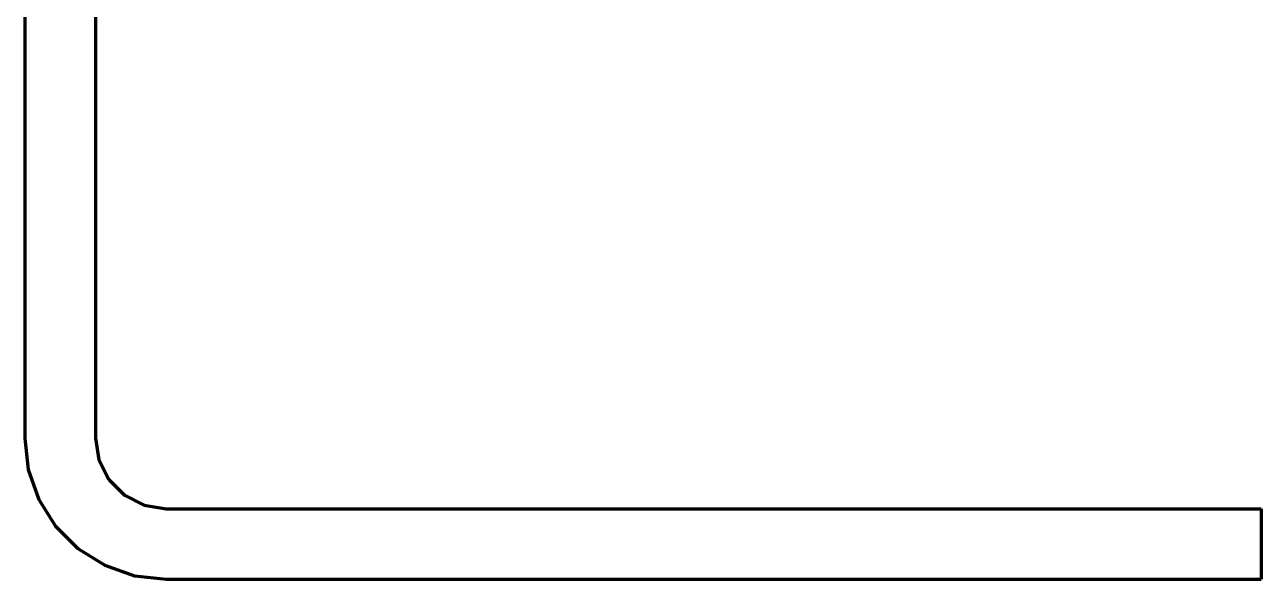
# Model space of a CAD drawing. Header units: millimetres. Extents: x 0 to 420, y 0 to 297.
# Drawn here: x 266 to 271.25, y 234.45 to 236.81 of the extents above; entities that cross this region are included whole.
import ezdxf

# ---------------------------------------------------------------- set-up
doc = ezdxf.new("R2010")
doc.units = ezdxf.units.MM
doc.linetypes.add('DASHED', pattern=[1.524, 1.27, -0.254])

msp = doc.modelspace()

# ---------------------------------------------------------------- linework, layer by layer
at = {"color": 1, "lineweight": 70}
for p, q in [((266, 256.4), (266, 235.05)), ((266.3, 256.4), (266.3, 235.05)), ((266, 235.05), (266.015, 234.9165)), ((266.3, 235.05), (266.3147, 234.9573)), ((266.3147, 234.9573), (266.3573, 234.8737)), ((266.015, 234.9165), (266.0594, 234.7897)), ((266.3573, 234.8737), (266.4237, 234.8073)), ((266.0594, 234.7897), (266.1309, 234.6759)), ((266.4237, 234.8073), (266.5073, 234.7647)), ((266.5073, 234.7647), (266.6, 234.75)), ((266.6, 234.75), (271.25, 234.75)), ((271.25, 234.75), (271.25, 234.45)), ((266.1309, 234.6759), (266.2259, 234.5809)), ((266.2259, 234.5809), (266.3397, 234.5094)), ((266.3397, 234.5094), (266.4665, 234.465)), ((266.4665, 234.465), (266.6, 234.45)), ((266.6, 234.45), (271.25, 234.45))]:
    msp.add_line(p, q, dxfattribs=at)
at = {"color": 5, "linetype": 'DASHED', "lineweight": 35}
for p, q in [((266, 235.05), (266, 256.4)), ((266.3, 256.4), (266.3, 235.05)), ((266.015, 234.9165), (266, 235.05)), ((266.3, 235.05), (266.3147, 234.9573)), ((266.3147, 234.9573), (266.3573, 234.8737)), ((266.0594, 234.7897), (266.015, 234.9165)), ((266.3573, 234.8737), (266.4237, 234.8073)), ((266.1309, 234.6759), (266.0594, 234.7897)), ((266.4237, 234.8073), (266.5073, 234.7647)), ((266.5073, 234.7647), (266.6, 234.75)), ((266.6, 234.75), (271.25, 234.75)), ((268.0528, 234.75), (268.05, 234.75)), ((268.05, 234.75), (268.0528, 234.75)), ((268.0528, 234.75), (268.05, 234.75)), ((268.05, 234.75), (268.0528, 234.75)), ((268.0528, 234.75), (268.05, 234.75)), ((268.05, 234.75), (268.0528, 234.75)), ((268.0528, 234.75), (268.05, 234.75)), ((268.05, 234.75), (268.0528, 234.75)), ((268.0528, 234.75), (268.05, 234.75)), ((268.05, 234.75), (268.0528, 234.75)), ((268.0528, 234.75), (268.05, 234.75)), ((268.05, 234.75), (268.0528, 234.75)), ((268.0528, 234.75), (268.05, 234.75)), ((268.05, 234.75), (268.0528, 234.75)), ((268.0613, 234.75), (268.0528, 234.75)), ((268.0528, 234.75), (268.0613, 234.75)), ((268.0613, 234.75), (268.0528, 234.75)), ((268.0528, 234.75), (268.0613, 234.75)), ((268.0613, 234.75), (268.0528, 234.75)), ((268.0528, 234.75), (268.0613, 234.75)), ((268.0613, 234.75), (268.0528, 234.75)), ((268.0528, 234.75), (268.0613, 234.75)), ((268.0613, 234.75), (268.0528, 234.75)), ((268.0528, 234.75), (268.0613, 234.75)), ((268.0613, 234.75), (268.0528, 234.75)), ((268.0528, 234.75), (268.0613, 234.75)), ((268.0613, 234.75), (268.0528, 234.75)), ((268.0528, 234.75), (268.0613, 234.75)), ((268.0753, 234.75), (268.0613, 234.75)), ((268.0613, 234.75), (268.0753, 234.75)), ((268.0753, 234.75), (268.0613, 234.75)), ((268.0613, 234.75), (268.0753, 234.75)), ((268.0753, 234.75), (268.0613, 234.75)), ((268.0613, 234.75), (268.0753, 234.75)), ((268.0753, 234.75), (268.0613, 234.75)), ((268.0613, 234.75), (268.0753, 234.75)), ((268.0753, 234.75), (268.0613, 234.75)), ((268.0613, 234.75), (268.0753, 234.75)), ((268.0753, 234.75), (268.0613, 234.75)), ((268.0613, 234.75), (268.0753, 234.75)), ((268.0753, 234.75), (268.0613, 234.75)), ((268.0613, 234.75), (268.0753, 234.75)), ((268.0946, 234.75), (268.0753, 234.75)), ((268.0753, 234.75), (268.0946, 234.75)), ((268.0946, 234.75), (268.0753, 234.75)), ((268.0753, 234.75), (268.0946, 234.75)), ((268.0946, 234.75), (268.0753, 234.75)), ((268.0753, 234.75), (268.0946, 234.75)), ((268.0946, 234.75), (268.0753, 234.75)), ((268.0753, 234.75), (268.0946, 234.75)), ((268.0946, 234.75), (268.0753, 234.75)), ((268.0753, 234.75), (268.0946, 234.75)), ((268.0946, 234.75), (268.0753, 234.75)), ((268.0753, 234.75), (268.0946, 234.75)), ((268.0946, 234.75), (268.0753, 234.75)), ((268.0753, 234.75), (268.0946, 234.75)), ((268.119, 234.75), (268.0946, 234.75)), ((268.0946, 234.75), (268.119, 234.75)), ((268.119, 234.75), (268.0946, 234.75)), ((268.0946, 234.75), (268.119, 234.75)), ((268.119, 234.75), (268.0946, 234.75)), ((268.0946, 234.75), (268.119, 234.75)), ((268.119, 234.75), (268.0946, 234.75)), ((268.0946, 234.75), (268.119, 234.75)), ((268.119, 234.75), (268.0946, 234.75)), ((268.0946, 234.75), (268.119, 234.75)), ((268.119, 234.75), (268.0946, 234.75)), ((268.0946, 234.75), (268.119, 234.75)), ((268.119, 234.75), (268.0946, 234.75)), ((268.0946, 234.75), (268.119, 234.75)), ((268.1482, 234.75), (268.119, 234.75)), ((268.119, 234.75), (268.1482, 234.75)), ((268.1482, 234.75), (268.119, 234.75)), ((268.119, 234.75), (268.1482, 234.75)), ((268.1482, 234.75), (268.119, 234.75)), ((268.119, 234.75), (268.1482, 234.75)), ((268.1482, 234.75), (268.119, 234.75)), ((268.119, 234.75), (268.1482, 234.75)), ((268.1482, 234.75), (268.119, 234.75)), ((268.119, 234.75), (268.1482, 234.75)), ((268.1482, 234.75), (268.119, 234.75)), ((268.119, 234.75), (268.1482, 234.75)), ((268.1482, 234.75), (268.119, 234.75)), ((268.119, 234.75), (268.1482, 234.75)), ((268.1818, 234.75), (268.1482, 234.75)), ((268.1482, 234.75), (268.1818, 234.75)), ((268.1818, 234.75), (268.1482, 234.75)), ((268.1482, 234.75), (268.1818, 234.75)), ((268.1818, 234.75), (268.1482, 234.75)), ((268.1482, 234.75), (268.1818, 234.75)), ((268.1818, 234.75), (268.1482, 234.75)), ((268.1482, 234.75), (268.1818, 234.75)), ((268.1818, 234.75), (268.1482, 234.75)), ((268.1482, 234.75), (268.1818, 234.75)), ((268.1818, 234.75), (268.1482, 234.75)), ((268.1482, 234.75), (268.1818, 234.75)), ((268.1818, 234.75), (268.1482, 234.75)), ((268.1482, 234.75), (268.1818, 234.75)), ((268.2194, 234.75), (268.1818, 234.75)), ((268.1818, 234.75), (268.2194, 234.75)), ((268.2194, 234.75), (268.1818, 234.75)), ((268.1818, 234.75), (268.2194, 234.75)), ((268.2194, 234.75), (268.1818, 234.75)), ((268.1818, 234.75), (268.2194, 234.75)), ((268.2194, 234.75), (268.1818, 234.75)), ((268.1818, 234.75), (268.2194, 234.75)), ((268.2194, 234.75), (268.1818, 234.75)), ((268.1818, 234.75), (268.2194, 234.75)), ((268.2194, 234.75), (268.1818, 234.75)), ((268.1818, 234.75), (268.2194, 234.75)), ((268.2194, 234.75), (268.1818, 234.75)), ((268.1818, 234.75), (268.2194, 234.75)), ((268.2606, 234.75), (268.2194, 234.75)), ((268.2194, 234.75), (268.2606, 234.75)), ((268.2606, 234.75), (268.2194, 234.75)), ((268.2194, 234.75), (268.2606, 234.75)), ((268.2606, 234.75), (268.2194, 234.75)), ((268.2194, 234.75), (268.2606, 234.75)), ((268.2606, 234.75), (268.2194, 234.75)), ((268.2194, 234.75), (268.2606, 234.75)), ((268.2606, 234.75), (268.2194, 234.75)), ((268.2194, 234.75), (268.2606, 234.75)), ((268.2606, 234.75), (268.2194, 234.75)), ((268.2194, 234.75), (268.2606, 234.75)), ((268.2606, 234.75), (268.2194, 234.75)), ((268.2194, 234.75), (268.2606, 234.75)), ((268.3048, 234.75), (268.2606, 234.75)), ((268.2606, 234.75), (268.3048, 234.75)), ((268.3048, 234.75), (268.2606, 234.75)), ((268.2606, 234.75), (268.3048, 234.75)), ((268.3048, 234.75), (268.2606, 234.75)), ((268.2606, 234.75), (268.3048, 234.75)), ((268.3048, 234.75), (268.2606, 234.75)), ((268.2606, 234.75), (268.3048, 234.75)), ((268.3048, 234.75), (268.2606, 234.75)), ((268.2606, 234.75), (268.3048, 234.75)), ((268.3048, 234.75), (268.2606, 234.75)), ((268.2606, 234.75), (268.3048, 234.75)), ((268.3048, 234.75), (268.2606, 234.75)), ((268.2606, 234.75), (268.3048, 234.75)), ((268.3514, 234.75), (268.3048, 234.75)), ((268.3048, 234.75), (268.3514, 234.75)), ((268.3514, 234.75), (268.3048, 234.75)), ((268.3048, 234.75), (268.3514, 234.75)), ((268.3514, 234.75), (268.3048, 234.75)), ((268.3048, 234.75), (268.3514, 234.75)), ((268.3514, 234.75), (268.3048, 234.75)), ((268.3048, 234.75), (268.3514, 234.75)), ((268.3514, 234.75), (268.3048, 234.75)), ((268.3048, 234.75), (268.3514, 234.75)), ((268.3514, 234.75), (268.3048, 234.75)), ((268.3048, 234.75), (268.3514, 234.75)), ((268.3514, 234.75), (268.3048, 234.75)), ((268.3048, 234.75), (268.3514, 234.75)), ((268.3999, 234.75), (268.3514, 234.75)), ((268.3514, 234.75), (268.3999, 234.75)), ((268.3999, 234.75), (268.3514, 234.75)), ((268.3514, 234.75), (268.3999, 234.75)), ((268.3999, 234.75), (268.3514, 234.75)), ((268.3514, 234.75), (268.3999, 234.75)), ((268.3999, 234.75), (268.3514, 234.75)), ((268.3514, 234.75), (268.3999, 234.75)), ((268.3999, 234.75), (268.3514, 234.75)), ((268.3514, 234.75), (268.3999, 234.75)), ((268.3999, 234.75), (268.3514, 234.75)), ((268.3514, 234.75), (268.3999, 234.75)), ((268.3999, 234.75), (268.3514, 234.75)), ((268.3514, 234.75), (268.3999, 234.75)), ((268.4496, 234.75), (268.3999, 234.75)), ((268.3999, 234.75), (268.4496, 234.75)), ((268.4496, 234.75), (268.3999, 234.75)), ((268.3999, 234.75), (268.4496, 234.75)), ((268.4496, 234.75), (268.3999, 234.75)), ((268.3999, 234.75), (268.4496, 234.75)), ((268.4496, 234.75), (268.3999, 234.75)), ((268.3999, 234.75), (268.4496, 234.75)), ((268.4496, 234.75), (268.3999, 234.75)), ((268.3999, 234.75), (268.4496, 234.75)), ((268.4496, 234.75), (268.3999, 234.75)), ((268.3999, 234.75), (268.4496, 234.75)), ((268.4496, 234.75), (268.3999, 234.75)), ((268.3999, 234.75), (268.4496, 234.75)), ((268.5, 234.75), (268.4496, 234.75)), ((268.4496, 234.75), (268.5, 234.75)), ((268.5, 234.75), (268.4496, 234.75)), ((268.4496, 234.75), (268.5, 234.75)), ((268.5, 234.75), (268.4496, 234.75)), ((268.4496, 234.75), (268.5, 234.75)), ((268.5, 234.75), (268.4496, 234.75)), ((268.4496, 234.75), (268.5, 234.75)), ((268.5, 234.75), (268.4496, 234.75)), ((268.4496, 234.75), (268.5, 234.75)), ((268.5, 234.75), (268.4496, 234.75)), ((268.4496, 234.75), (268.5, 234.75)), ((268.5, 234.75), (268.4496, 234.75)), ((268.4496, 234.75), (268.5, 234.75)), ((269, 234.75), (268.5, 234.75)), ((268.5, 234.75), (269, 234.75)), ((269, 234.75), (268.5, 234.75)), ((268.5, 234.75), (269, 234.75)), ((269, 234.75), (268.5, 234.75)), ((268.5, 234.75), (269, 234.75)), ((269, 234.75), (268.5, 234.75)), ((268.5, 234.75), (269, 234.75)), ((269, 234.75), (268.5, 234.75)), ((268.5, 234.75), (269, 234.75)), ((269, 234.75), (268.5, 234.75)), ((268.5, 234.75), (269, 234.75)), ((269, 234.75), (268.5, 234.75)), ((268.5, 234.75), (269, 234.75)), ((269, 234.75), (269.0504, 234.75)), ((269.0504, 234.75), (269, 234.75)), ((269, 234.75), (269.0504, 234.75)), ((269.0504, 234.75), (269, 234.75)), ((269, 234.75), (269.0504, 234.75)), ((269.0504, 234.75), (269, 234.75)), ((269, 234.75), (269.0504, 234.75)), ((269.0504, 234.75), (269, 234.75)), ((269, 234.75), (269.0504, 234.75)), ((269.0504, 234.75), (269, 234.75)), ((269, 234.75), (269.0504, 234.75)), ((269.0504, 234.75), (269, 234.75)), ((269, 234.75), (269.0504, 234.75)), ((269.0504, 234.75), (269, 234.75)), ((269.0504, 234.75), (269.1001, 234.75)), ((269.1001, 234.75), (269.0504, 234.75)), ((269.0504, 234.75), (269.1001, 234.75)), ((269.1001, 234.75), (269.0504, 234.75)), ((269.0504, 234.75), (269.1001, 234.75)), ((269.1001, 234.75), (269.0504, 234.75)), ((269.0504, 234.75), (269.1001, 234.75)), ((269.1001, 234.75), (269.0504, 234.75)), ((269.0504, 234.75), (269.1001, 234.75)), ((269.1001, 234.75), (269.0504, 234.75)), ((269.0504, 234.75), (269.1001, 234.75)), ((269.1001, 234.75), (269.0504, 234.75)), ((269.0504, 234.75), (269.1001, 234.75)), ((269.1001, 234.75), (269.0504, 234.75)), ((269.1001, 234.75), (269.1486, 234.75)), ((269.1486, 234.75), (269.1001, 234.75)), ((269.1001, 234.75), (269.1486, 234.75)), ((269.1486, 234.75), (269.1001, 234.75)), ((269.1001, 234.75), (269.1486, 234.75)), ((269.1486, 234.75), (269.1001, 234.75)), ((269.1001, 234.75), (269.1486, 234.75)), ((269.1486, 234.75), (269.1001, 234.75)), ((269.1001, 234.75), (269.1486, 234.75)), ((269.1486, 234.75), (269.1001, 234.75)), ((269.1001, 234.75), (269.1486, 234.75)), ((269.1486, 234.75), (269.1001, 234.75)), ((269.1001, 234.75), (269.1486, 234.75)), ((269.1486, 234.75), (269.1001, 234.75)), ((269.1486, 234.75), (269.1952, 234.75)), ((269.1952, 234.75), (269.1486, 234.75)), ((269.1486, 234.75), (269.1952, 234.75)), ((269.1952, 234.75), (269.1486, 234.75)), ((269.1486, 234.75), (269.1952, 234.75)), ((269.1952, 234.75), (269.1486, 234.75)), ((269.1486, 234.75), (269.1952, 234.75)), ((269.1952, 234.75), (269.1486, 234.75)), ((269.1486, 234.75), (269.1952, 234.75)), ((269.1952, 234.75), (269.1486, 234.75)), ((269.1486, 234.75), (269.1952, 234.75)), ((269.1952, 234.75), (269.1486, 234.75)), ((269.1486, 234.75), (269.1952, 234.75)), ((269.1952, 234.75), (269.1486, 234.75)), ((269.1952, 234.75), (269.2394, 234.75)), ((269.2394, 234.75), (269.1952, 234.75)), ((269.1952, 234.75), (269.2394, 234.75)), ((269.2394, 234.75), (269.1952, 234.75)), ((269.1952, 234.75), (269.2394, 234.75)), ((269.2394, 234.75), (269.1952, 234.75)), ((269.1952, 234.75), (269.2394, 234.75)), ((269.2394, 234.75), (269.1952, 234.75)), ((269.1952, 234.75), (269.2394, 234.75)), ((269.2394, 234.75), (269.1952, 234.75)), ((269.1952, 234.75), (269.2394, 234.75)), ((269.2394, 234.75), (269.1952, 234.75)), ((269.1952, 234.75), (269.2394, 234.75)), ((269.2394, 234.75), (269.1952, 234.75)), ((269.2394, 234.75), (269.2806, 234.75)), ((269.2806, 234.75), (269.2394, 234.75)), ((269.2394, 234.75), (269.2806, 234.75)), ((269.2806, 234.75), (269.2394, 234.75)), ((269.2394, 234.75), (269.2806, 234.75)), ((269.2806, 234.75), (269.2394, 234.75)), ((269.2394, 234.75), (269.2806, 234.75)), ((269.2806, 234.75), (269.2394, 234.75)), ((269.2394, 234.75), (269.2806, 234.75)), ((269.2806, 234.75), (269.2394, 234.75)), ((269.2394, 234.75), (269.2806, 234.75)), ((269.2806, 234.75), (269.2394, 234.75)), ((269.2394, 234.75), (269.2806, 234.75)), ((269.2806, 234.75), (269.2394, 234.75)), ((269.2806, 234.75), (269.3182, 234.75)), ((269.3182, 234.75), (269.2806, 234.75)), ((269.2806, 234.75), (269.3182, 234.75)), ((269.3182, 234.75), (269.2806, 234.75)), ((269.2806, 234.75), (269.3182, 234.75)), ((269.3182, 234.75), (269.2806, 234.75)), ((269.2806, 234.75), (269.3182, 234.75)), ((269.3182, 234.75), (269.2806, 234.75)), ((269.2806, 234.75), (269.3182, 234.75)), ((269.3182, 234.75), (269.2806, 234.75)), ((269.2806, 234.75), (269.3182, 234.75)), ((269.3182, 234.75), (269.2806, 234.75)), ((269.2806, 234.75), (269.3182, 234.75)), ((269.3182, 234.75), (269.2806, 234.75)), ((269.3182, 234.75), (269.3518, 234.75)), ((269.3518, 234.75), (269.3182, 234.75)), ((269.3182, 234.75), (269.3518, 234.75)), ((269.3518, 234.75), (269.3182, 234.75)), ((269.3182, 234.75), (269.3518, 234.75)), ((269.3518, 234.75), (269.3182, 234.75)), ((269.3182, 234.75), (269.3518, 234.75)), ((269.3518, 234.75), (269.3182, 234.75)), ((269.3182, 234.75), (269.3518, 234.75)), ((269.3518, 234.75), (269.3182, 234.75)), ((269.3182, 234.75), (269.3518, 234.75)), ((269.3518, 234.75), (269.3182, 234.75)), ((269.3182, 234.75), (269.3518, 234.75)), ((269.3518, 234.75), (269.3182, 234.75)), ((269.3518, 234.75), (269.381, 234.75)), ((269.381, 234.75), (269.3518, 234.75)), ((269.3518, 234.75), (269.381, 234.75)), ((269.381, 234.75), (269.3518, 234.75)), ((269.3518, 234.75), (269.381, 234.75)), ((269.381, 234.75), (269.3518, 234.75)), ((269.3518, 234.75), (269.381, 234.75)), ((269.381, 234.75), (269.3518, 234.75)), ((269.3518, 234.75), (269.381, 234.75)), ((269.381, 234.75), (269.3518, 234.75)), ((269.3518, 234.75), (269.381, 234.75)), ((269.381, 234.75), (269.3518, 234.75)), ((269.3518, 234.75), (269.381, 234.75)), ((269.381, 234.75), (269.3518, 234.75)), ((269.381, 234.75), (269.4054, 234.75)), ((269.4054, 234.75), (269.381, 234.75)), ((269.381, 234.75), (269.4054, 234.75)), ((269.4054, 234.75), (269.381, 234.75)), ((269.381, 234.75), (269.4054, 234.75)), ((269.4054, 234.75), (269.381, 234.75)), ((269.381, 234.75), (269.4054, 234.75)), ((269.4054, 234.75), (269.381, 234.75)), ((269.381, 234.75), (269.4054, 234.75)), ((269.4054, 234.75), (269.381, 234.75)), ((269.381, 234.75), (269.4054, 234.75)), ((269.4054, 234.75), (269.381, 234.75)), ((269.381, 234.75), (269.4054, 234.75)), ((269.4054, 234.75), (269.381, 234.75)), ((269.4054, 234.75), (269.4247, 234.75)), ((269.4247, 234.75), (269.4054, 234.75)), ((269.4054, 234.75), (269.4247, 234.75)), ((269.4247, 234.75), (269.4054, 234.75)), ((269.4054, 234.75), (269.4247, 234.75)), ((269.4247, 234.75), (269.4054, 234.75)), ((269.4054, 234.75), (269.4247, 234.75)), ((269.4247, 234.75), (269.4054, 234.75)), ((269.4054, 234.75), (269.4247, 234.75)), ((269.4247, 234.75), (269.4054, 234.75)), ((269.4054, 234.75), (269.4247, 234.75)), ((269.4247, 234.75), (269.4054, 234.75)), ((269.4054, 234.75), (269.4247, 234.75)), ((269.4247, 234.75), (269.4054, 234.75)), ((269.4247, 234.75), (269.4387, 234.75)), ((269.4387, 234.75), (269.4247, 234.75)), ((269.4247, 234.75), (269.4387, 234.75)), ((269.4387, 234.75), (269.4247, 234.75)), ((269.4247, 234.75), (269.4387, 234.75)), ((269.4387, 234.75), (269.4247, 234.75)), ((269.4247, 234.75), (269.4387, 234.75)), ((269.4387, 234.75), (269.4247, 234.75)), ((269.4247, 234.75), (269.4387, 234.75)), ((269.4387, 234.75), (269.4247, 234.75)), ((269.4247, 234.75), (269.4387, 234.75)), ((269.4387, 234.75), (269.4247, 234.75)), ((269.4247, 234.75), (269.4387, 234.75)), ((269.4387, 234.75), (269.4247, 234.75)), ((269.4387, 234.75), (269.4472, 234.75)), ((269.4472, 234.75), (269.4387, 234.75)), ((269.4387, 234.75), (269.4472, 234.75)), ((269.4472, 234.75), (269.4387, 234.75)), ((269.4387, 234.75), (269.4472, 234.75)), ((269.4472, 234.75), (269.4387, 234.75)), ((269.4387, 234.75), (269.4472, 234.75)), ((269.4472, 234.75), (269.4387, 234.75)), ((269.4387, 234.75), (269.4472, 234.75)), ((269.4472, 234.75), (269.4387, 234.75)), ((269.4387, 234.75), (269.4472, 234.75)), ((269.4472, 234.75), (269.4387, 234.75)), ((269.4387, 234.75), (269.4472, 234.75)), ((269.4472, 234.75), (269.4387, 234.75)), ((269.4472, 234.75), (269.45, 234.75)), ((269.45, 234.75), (269.4472, 234.75)), ((269.4472, 234.75), (269.45, 234.75)), ((269.45, 234.75), (269.4472, 234.75)), ((269.4472, 234.75), (269.45, 234.75)), ((269.45, 234.75), (269.4472, 234.75)), ((269.4472, 234.75), (269.45, 234.75)), ((269.45, 234.75), (269.4472, 234.75)), ((269.4472, 234.75), (269.45, 234.75)), ((269.45, 234.75), (269.4472, 234.75)), ((269.4472, 234.75), (269.45, 234.75)), ((269.45, 234.75), (269.4472, 234.75)), ((269.4472, 234.75), (269.45, 234.75)), ((269.45, 234.75), (269.4472, 234.75)), ((271.25, 234.75), (271.25, 234.45)), ((266.2259, 234.5809), (266.1309, 234.6759)), ((266.3397, 234.5094), (266.2259, 234.5809)), ((266.4665, 234.465), (266.3397, 234.5094)), ((266.6, 234.45), (266.4665, 234.465)), ((271.25, 234.45), (266.6, 234.45)), ((268.0528, 234.45), (268.05, 234.45)), ((268.05, 234.45), (268.0528, 234.45)), ((268.0528, 234.45), (268.05, 234.45)), ((268.05, 234.45), (268.0528, 234.45)), ((268.0528, 234.45), (268.05, 234.45)), ((268.05, 234.45), (268.0528, 234.45)), ((268.0528, 234.45), (268.05, 234.45)), ((268.05, 234.45), (268.0528, 234.45)), ((268.0528, 234.45), (268.05, 234.45)), ((268.05, 234.45), (268.0528, 234.45)), ((268.0528, 234.45), (268.05, 234.45)), ((268.05, 234.45), (268.0528, 234.45)), ((268.0528, 234.45), (268.05, 234.45)), ((268.05, 234.45), (268.0528, 234.45)), ((268.0613, 234.45), (268.0528, 234.45)), ((268.0528, 234.45), (268.0613, 234.45)), ((268.0613, 234.45), (268.0528, 234.45)), ((268.0528, 234.45), (268.0613, 234.45)), ((268.0613, 234.45), (268.0528, 234.45)), ((268.0528, 234.45), (268.0613, 234.45)), ((268.0613, 234.45), (268.0528, 234.45)), ((268.0528, 234.45), (268.0613, 234.45)), ((268.0613, 234.45), (268.0528, 234.45)), ((268.0528, 234.45), (268.0613, 234.45)), ((268.0613, 234.45), (268.0528, 234.45)), ((268.0528, 234.45), (268.0613, 234.45)), ((268.0613, 234.45), (268.0528, 234.45)), ((268.0528, 234.45), (268.0613, 234.45)), ((268.0753, 234.45), (268.0613, 234.45)), ((268.0613, 234.45), (268.0753, 234.45)), ((268.0753, 234.45), (268.0613, 234.45)), ((268.0613, 234.45), (268.0753, 234.45)), ((268.0753, 234.45), (268.0613, 234.45)), ((268.0613, 234.45), (268.0753, 234.45)), ((268.0753, 234.45), (268.0613, 234.45)), ((268.0613, 234.45), (268.0753, 234.45)), ((268.0753, 234.45), (268.0613, 234.45)), ((268.0613, 234.45), (268.0753, 234.45)), ((268.0753, 234.45), (268.0613, 234.45)), ((268.0613, 234.45), (268.0753, 234.45)), ((268.0753, 234.45), (268.0613, 234.45)), ((268.0613, 234.45), (268.0753, 234.45)), ((268.0946, 234.45), (268.0753, 234.45)), ((268.0753, 234.45), (268.0946, 234.45)), ((268.0946, 234.45), (268.0753, 234.45)), ((268.0753, 234.45), (268.0946, 234.45)), ((268.0946, 234.45), (268.0753, 234.45)), ((268.0753, 234.45), (268.0946, 234.45)), ((268.0946, 234.45), (268.0753, 234.45)), ((268.0753, 234.45), (268.0946, 234.45)), ((268.0946, 234.45), (268.0753, 234.45)), ((268.0753, 234.45), (268.0946, 234.45)), ((268.0946, 234.45), (268.0753, 234.45)), ((268.0753, 234.45), (268.0946, 234.45)), ((268.0946, 234.45), (268.0753, 234.45)), ((268.0753, 234.45), (268.0946, 234.45)), ((268.119, 234.45), (268.0946, 234.45)), ((268.0946, 234.45), (268.119, 234.45)), ((268.119, 234.45), (268.0946, 234.45)), ((268.0946, 234.45), (268.119, 234.45)), ((268.119, 234.45), (268.0946, 234.45)), ((268.0946, 234.45), (268.119, 234.45)), ((268.119, 234.45), (268.0946, 234.45)), ((268.0946, 234.45), (268.119, 234.45)), ((268.119, 234.45), (268.0946, 234.45)), ((268.0946, 234.45), (268.119, 234.45)), ((268.119, 234.45), (268.0946, 234.45)), ((268.0946, 234.45), (268.119, 234.45)), ((268.119, 234.45), (268.0946, 234.45)), ((268.0946, 234.45), (268.119, 234.45)), ((268.1482, 234.45), (268.119, 234.45)), ((268.119, 234.45), (268.1482, 234.45)), ((268.1482, 234.45), (268.119, 234.45)), ((268.119, 234.45), (268.1482, 234.45)), ((268.1482, 234.45), (268.119, 234.45)), ((268.119, 234.45), (268.1482, 234.45)), ((268.1482, 234.45), (268.119, 234.45)), ((268.119, 234.45), (268.1482, 234.45)), ((268.1482, 234.45), (268.119, 234.45)), ((268.119, 234.45), (268.1482, 234.45)), ((268.1482, 234.45), (268.119, 234.45)), ((268.119, 234.45), (268.1482, 234.45)), ((268.1482, 234.45), (268.119, 234.45)), ((268.119, 234.45), (268.1482, 234.45)), ((268.1818, 234.45), (268.1482, 234.45)), ((268.1482, 234.45), (268.1818, 234.45)), ((268.1818, 234.45), (268.1482, 234.45)), ((268.1482, 234.45), (268.1818, 234.45)), ((268.1818, 234.45), (268.1482, 234.45)), ((268.1482, 234.45), (268.1818, 234.45)), ((268.1818, 234.45), (268.1482, 234.45)), ((268.1482, 234.45), (268.1818, 234.45)), ((268.1818, 234.45), (268.1482, 234.45)), ((268.1482, 234.45), (268.1818, 234.45)), ((268.1818, 234.45), (268.1482, 234.45)), ((268.1482, 234.45), (268.1818, 234.45)), ((268.1818, 234.45), (268.1482, 234.45)), ((268.1482, 234.45), (268.1818, 234.45)), ((268.2194, 234.45), (268.1818, 234.45)), ((268.1818, 234.45), (268.2194, 234.45)), ((268.2194, 234.45), (268.1818, 234.45)), ((268.1818, 234.45), (268.2194, 234.45)), ((268.2194, 234.45), (268.1818, 234.45)), ((268.1818, 234.45), (268.2194, 234.45)), ((268.2194, 234.45), (268.1818, 234.45)), ((268.1818, 234.45), (268.2194, 234.45)), ((268.2194, 234.45), (268.1818, 234.45)), ((268.1818, 234.45), (268.2194, 234.45)), ((268.2194, 234.45), (268.1818, 234.45)), ((268.1818, 234.45), (268.2194, 234.45)), ((268.2194, 234.45), (268.1818, 234.45)), ((268.1818, 234.45), (268.2194, 234.45)), ((268.2606, 234.45), (268.2194, 234.45)), ((268.2194, 234.45), (268.2606, 234.45)), ((268.2606, 234.45), (268.2194, 234.45)), ((268.2194, 234.45), (268.2606, 234.45)), ((268.2606, 234.45), (268.2194, 234.45)), ((268.2194, 234.45), (268.2606, 234.45)), ((268.2606, 234.45), (268.2194, 234.45)), ((268.2194, 234.45), (268.2606, 234.45)), ((268.2606, 234.45), (268.2194, 234.45)), ((268.2194, 234.45), (268.2606, 234.45)), ((268.2606, 234.45), (268.2194, 234.45)), ((268.2194, 234.45), (268.2606, 234.45)), ((268.2606, 234.45), (268.2194, 234.45)), ((268.2194, 234.45), (268.2606, 234.45)), ((268.3048, 234.45), (268.2606, 234.45)), ((268.2606, 234.45), (268.3048, 234.45)), ((268.3048, 234.45), (268.2606, 234.45)), ((268.2606, 234.45), (268.3048, 234.45)), ((268.3048, 234.45), (268.2606, 234.45)), ((268.2606, 234.45), (268.3048, 234.45)), ((268.3048, 234.45), (268.2606, 234.45)), ((268.2606, 234.45), (268.3048, 234.45)), ((268.3048, 234.45), (268.2606, 234.45)), ((268.2606, 234.45), (268.3048, 234.45)), ((268.3048, 234.45), (268.2606, 234.45)), ((268.2606, 234.45), (268.3048, 234.45)), ((268.3048, 234.45), (268.2606, 234.45)), ((268.2606, 234.45), (268.3048, 234.45)), ((268.3514, 234.45), (268.3048, 234.45)), ((268.3048, 234.45), (268.3514, 234.45)), ((268.3514, 234.45), (268.3048, 234.45)), ((268.3048, 234.45), (268.3514, 234.45)), ((268.3514, 234.45), (268.3048, 234.45)), ((268.3048, 234.45), (268.3514, 234.45)), ((268.3514, 234.45), (268.3048, 234.45)), ((268.3048, 234.45), (268.3514, 234.45)), ((268.3514, 234.45), (268.3048, 234.45)), ((268.3048, 234.45), (268.3514, 234.45)), ((268.3514, 234.45), (268.3048, 234.45)), ((268.3048, 234.45), (268.3514, 234.45)), ((268.3514, 234.45), (268.3048, 234.45)), ((268.3048, 234.45), (268.3514, 234.45)), ((268.3999, 234.45), (268.3514, 234.45)), ((268.3514, 234.45), (268.3999, 234.45)), ((268.3999, 234.45), (268.3514, 234.45)), ((268.3514, 234.45), (268.3999, 234.45)), ((268.3999, 234.45), (268.3514, 234.45)), ((268.3514, 234.45), (268.3999, 234.45)), ((268.3999, 234.45), (268.3514, 234.45)), ((268.3514, 234.45), (268.3999, 234.45)), ((268.3999, 234.45), (268.3514, 234.45)), ((268.3514, 234.45), (268.3999, 234.45)), ((268.3999, 234.45), (268.3514, 234.45)), ((268.3514, 234.45), (268.3999, 234.45)), ((268.3999, 234.45), (268.3514, 234.45)), ((268.3514, 234.45), (268.3999, 234.45)), ((268.4496, 234.45), (268.3999, 234.45)), ((268.3999, 234.45), (268.4496, 234.45)), ((268.4496, 234.45), (268.3999, 234.45)), ((268.3999, 234.45), (268.4496, 234.45)), ((268.4496, 234.45), (268.3999, 234.45)), ((268.3999, 234.45), (268.4496, 234.45)), ((268.4496, 234.45), (268.3999, 234.45)), ((268.3999, 234.45), (268.4496, 234.45)), ((268.4496, 234.45), (268.3999, 234.45)), ((268.3999, 234.45), (268.4496, 234.45)), ((268.4496, 234.45), (268.3999, 234.45)), ((268.3999, 234.45), (268.4496, 234.45)), ((268.4496, 234.45), (268.3999, 234.45)), ((268.3999, 234.45), (268.4496, 234.45)), ((268.5, 234.45), (268.4496, 234.45)), ((268.4496, 234.45), (268.5, 234.45)), ((268.5, 234.45), (268.4496, 234.45)), ((268.4496, 234.45), (268.5, 234.45)), ((268.5, 234.45), (268.4496, 234.45)), ((268.4496, 234.45), (268.5, 234.45)), ((268.5, 234.45), (268.4496, 234.45)), ((268.4496, 234.45), (268.5, 234.45)), ((268.5, 234.45), (268.4496, 234.45)), ((268.4496, 234.45), (268.5, 234.45)), ((268.5, 234.45), (268.4496, 234.45)), ((268.4496, 234.45), (268.5, 234.45)), ((268.5, 234.45), (268.4496, 234.45)), ((268.4496, 234.45), (268.5, 234.45)), ((268.5, 234.45), (269, 234.45)), ((269, 234.45), (268.5, 234.45)), ((268.5, 234.45), (269, 234.45)), ((269, 234.45), (268.5, 234.45)), ((268.5, 234.45), (269, 234.45)), ((269, 234.45), (268.5, 234.45)), ((268.5, 234.45), (269, 234.45)), ((269, 234.45), (268.5, 234.45)), ((268.5, 234.45), (269, 234.45)), ((269, 234.45), (268.5, 234.45)), ((268.5, 234.45), (269, 234.45)), ((269, 234.45), (268.5, 234.45)), ((268.5, 234.45), (269, 234.45)), ((269, 234.45), (268.5, 234.45)), ((269, 234.45), (269.0504, 234.45)), ((269.0504, 234.45), (269, 234.45)), ((269, 234.45), (269.0504, 234.45)), ((269.0504, 234.45), (269, 234.45)), ((269, 234.45), (269.0504, 234.45)), ((269.0504, 234.45), (269, 234.45)), ((269, 234.45), (269.0504, 234.45)), ((269.0504, 234.45), (269, 234.45)), ((269, 234.45), (269.0504, 234.45)), ((269.0504, 234.45), (269, 234.45)), ((269, 234.45), (269.0504, 234.45)), ((269.0504, 234.45), (269, 234.45)), ((269, 234.45), (269.0504, 234.45)), ((269.0504, 234.45), (269, 234.45)), ((269.0504, 234.45), (269.1001, 234.45)), ((269.1001, 234.45), (269.0504, 234.45)), ((269.0504, 234.45), (269.1001, 234.45)), ((269.1001, 234.45), (269.0504, 234.45)), ((269.0504, 234.45), (269.1001, 234.45)), ((269.1001, 234.45), (269.0504, 234.45)), ((269.0504, 234.45), (269.1001, 234.45)), ((269.1001, 234.45), (269.0504, 234.45)), ((269.0504, 234.45), (269.1001, 234.45)), ((269.1001, 234.45), (269.0504, 234.45)), ((269.0504, 234.45), (269.1001, 234.45)), ((269.1001, 234.45), (269.0504, 234.45)), ((269.0504, 234.45), (269.1001, 234.45)), ((269.1001, 234.45), (269.0504, 234.45)), ((269.1001, 234.45), (269.1486, 234.45)), ((269.1486, 234.45), (269.1001, 234.45)), ((269.1001, 234.45), (269.1486, 234.45)), ((269.1486, 234.45), (269.1001, 234.45)), ((269.1001, 234.45), (269.1486, 234.45)), ((269.1486, 234.45), (269.1001, 234.45)), ((269.1001, 234.45), (269.1486, 234.45)), ((269.1486, 234.45), (269.1001, 234.45)), ((269.1001, 234.45), (269.1486, 234.45)), ((269.1486, 234.45), (269.1001, 234.45)), ((269.1001, 234.45), (269.1486, 234.45)), ((269.1486, 234.45), (269.1001, 234.45)), ((269.1001, 234.45), (269.1486, 234.45)), ((269.1486, 234.45), (269.1001, 234.45)), ((269.1486, 234.45), (269.1952, 234.45)), ((269.1952, 234.45), (269.1486, 234.45)), ((269.1486, 234.45), (269.1952, 234.45)), ((269.1952, 234.45), (269.1486, 234.45)), ((269.1486, 234.45), (269.1952, 234.45)), ((269.1952, 234.45), (269.1486, 234.45)), ((269.1486, 234.45), (269.1952, 234.45)), ((269.1952, 234.45), (269.1486, 234.45)), ((269.1486, 234.45), (269.1952, 234.45)), ((269.1952, 234.45), (269.1486, 234.45)), ((269.1486, 234.45), (269.1952, 234.45)), ((269.1952, 234.45), (269.1486, 234.45)), ((269.1486, 234.45), (269.1952, 234.45)), ((269.1952, 234.45), (269.1486, 234.45)), ((269.1952, 234.45), (269.2394, 234.45)), ((269.2394, 234.45), (269.1952, 234.45)), ((269.1952, 234.45), (269.2394, 234.45)), ((269.2394, 234.45), (269.1952, 234.45)), ((269.1952, 234.45), (269.2394, 234.45)), ((269.2394, 234.45), (269.1952, 234.45)), ((269.1952, 234.45), (269.2394, 234.45)), ((269.2394, 234.45), (269.1952, 234.45)), ((269.1952, 234.45), (269.2394, 234.45)), ((269.2394, 234.45), (269.1952, 234.45)), ((269.1952, 234.45), (269.2394, 234.45)), ((269.2394, 234.45), (269.1952, 234.45)), ((269.1952, 234.45), (269.2394, 234.45)), ((269.2394, 234.45), (269.1952, 234.45)), ((269.2394, 234.45), (269.2806, 234.45)), ((269.2806, 234.45), (269.2394, 234.45)), ((269.2394, 234.45), (269.2806, 234.45)), ((269.2806, 234.45), (269.2394, 234.45)), ((269.2394, 234.45), (269.2806, 234.45)), ((269.2806, 234.45), (269.2394, 234.45)), ((269.2394, 234.45), (269.2806, 234.45)), ((269.2806, 234.45), (269.2394, 234.45)), ((269.2394, 234.45), (269.2806, 234.45)), ((269.2806, 234.45), (269.2394, 234.45)), ((269.2394, 234.45), (269.2806, 234.45)), ((269.2806, 234.45), (269.2394, 234.45)), ((269.2394, 234.45), (269.2806, 234.45)), ((269.2806, 234.45), (269.2394, 234.45)), ((269.2806, 234.45), (269.3182, 234.45)), ((269.3182, 234.45), (269.2806, 234.45)), ((269.2806, 234.45), (269.3182, 234.45)), ((269.3182, 234.45), (269.2806, 234.45)), ((269.2806, 234.45), (269.3182, 234.45)), ((269.3182, 234.45), (269.2806, 234.45)), ((269.2806, 234.45), (269.3182, 234.45)), ((269.3182, 234.45), (269.2806, 234.45)), ((269.2806, 234.45), (269.3182, 234.45)), ((269.3182, 234.45), (269.2806, 234.45)), ((269.2806, 234.45), (269.3182, 234.45)), ((269.3182, 234.45), (269.2806, 234.45)), ((269.2806, 234.45), (269.3182, 234.45)), ((269.3182, 234.45), (269.2806, 234.45)), ((269.3182, 234.45), (269.3518, 234.45)), ((269.3518, 234.45), (269.3182, 234.45)), ((269.3182, 234.45), (269.3518, 234.45)), ((269.3518, 234.45), (269.3182, 234.45)), ((269.3182, 234.45), (269.3518, 234.45)), ((269.3518, 234.45), (269.3182, 234.45)), ((269.3182, 234.45), (269.3518, 234.45)), ((269.3518, 234.45), (269.3182, 234.45)), ((269.3182, 234.45), (269.3518, 234.45)), ((269.3518, 234.45), (269.3182, 234.45)), ((269.3182, 234.45), (269.3518, 234.45)), ((269.3518, 234.45), (269.3182, 234.45)), ((269.3182, 234.45), (269.3518, 234.45)), ((269.3518, 234.45), (269.3182, 234.45)), ((269.3518, 234.45), (269.381, 234.45)), ((269.381, 234.45), (269.3518, 234.45)), ((269.3518, 234.45), (269.381, 234.45)), ((269.381, 234.45), (269.3518, 234.45)), ((269.3518, 234.45), (269.381, 234.45)), ((269.381, 234.45), (269.3518, 234.45)), ((269.3518, 234.45), (269.381, 234.45)), ((269.381, 234.45), (269.3518, 234.45)), ((269.3518, 234.45), (269.381, 234.45)), ((269.381, 234.45), (269.3518, 234.45)), ((269.3518, 234.45), (269.381, 234.45)), ((269.381, 234.45), (269.3518, 234.45)), ((269.3518, 234.45), (269.381, 234.45)), ((269.381, 234.45), (269.3518, 234.45)), ((269.381, 234.45), (269.4054, 234.45)), ((269.4054, 234.45), (269.381, 234.45)), ((269.381, 234.45), (269.4054, 234.45)), ((269.4054, 234.45), (269.381, 234.45)), ((269.381, 234.45), (269.4054, 234.45)), ((269.4054, 234.45), (269.381, 234.45)), ((269.381, 234.45), (269.4054, 234.45)), ((269.4054, 234.45), (269.381, 234.45)), ((269.381, 234.45), (269.4054, 234.45)), ((269.4054, 234.45), (269.381, 234.45)), ((269.381, 234.45), (269.4054, 234.45)), ((269.4054, 234.45), (269.381, 234.45)), ((269.381, 234.45), (269.4054, 234.45)), ((269.4054, 234.45), (269.381, 234.45)), ((269.4054, 234.45), (269.4247, 234.45)), ((269.4247, 234.45), (269.4054, 234.45)), ((269.4054, 234.45), (269.4247, 234.45)), ((269.4247, 234.45), (269.4054, 234.45)), ((269.4054, 234.45), (269.4247, 234.45)), ((269.4247, 234.45), (269.4054, 234.45)), ((269.4054, 234.45), (269.4247, 234.45)), ((269.4247, 234.45), (269.4054, 234.45)), ((269.4054, 234.45), (269.4247, 234.45)), ((269.4247, 234.45), (269.4054, 234.45)), ((269.4054, 234.45), (269.4247, 234.45)), ((269.4247, 234.45), (269.4054, 234.45)), ((269.4054, 234.45), (269.4247, 234.45)), ((269.4247, 234.45), (269.4054, 234.45)), ((269.4247, 234.45), (269.4387, 234.45)), ((269.4387, 234.45), (269.4247, 234.45)), ((269.4247, 234.45), (269.4387, 234.45)), ((269.4387, 234.45), (269.4247, 234.45)), ((269.4247, 234.45), (269.4387, 234.45)), ((269.4387, 234.45), (269.4247, 234.45)), ((269.4247, 234.45), (269.4387, 234.45)), ((269.4387, 234.45), (269.4247, 234.45)), ((269.4247, 234.45), (269.4387, 234.45)), ((269.4387, 234.45), (269.4247, 234.45)), ((269.4247, 234.45), (269.4387, 234.45)), ((269.4387, 234.45), (269.4247, 234.45)), ((269.4247, 234.45), (269.4387, 234.45)), ((269.4387, 234.45), (269.4247, 234.45)), ((269.4387, 234.45), (269.4472, 234.45)), ((269.4472, 234.45), (269.4387, 234.45)), ((269.4387, 234.45), (269.4472, 234.45)), ((269.4472, 234.45), (269.4387, 234.45)), ((269.4387, 234.45), (269.4472, 234.45)), ((269.4472, 234.45), (269.4387, 234.45)), ((269.4387, 234.45), (269.4472, 234.45)), ((269.4472, 234.45), (269.4387, 234.45)), ((269.4387, 234.45), (269.4472, 234.45)), ((269.4472, 234.45), (269.4387, 234.45)), ((269.4387, 234.45), (269.4472, 234.45)), ((269.4472, 234.45), (269.4387, 234.45)), ((269.4387, 234.45), (269.4472, 234.45)), ((269.4472, 234.45), (269.4387, 234.45)), ((269.4472, 234.45), (269.45, 234.45)), ((269.45, 234.45), (269.4472, 234.45)), ((269.4472, 234.45), (269.45, 234.45)), ((269.45, 234.45), (269.4472, 234.45)), ((269.4472, 234.45), (269.45, 234.45)), ((269.45, 234.45), (269.4472, 234.45)), ((269.4472, 234.45), (269.45, 234.45)), ((269.45, 234.45), (269.4472, 234.45)), ((269.4472, 234.45), (269.45, 234.45)), ((269.45, 234.45), (269.4472, 234.45)), ((269.4472, 234.45), (269.45, 234.45)), ((269.45, 234.45), (269.4472, 234.45)), ((269.4472, 234.45), (269.45, 234.45)), ((269.45, 234.45), (269.4472, 234.45))]:
    msp.add_line(p, q, dxfattribs=at)

doc.saveas('drawing.dxf')
